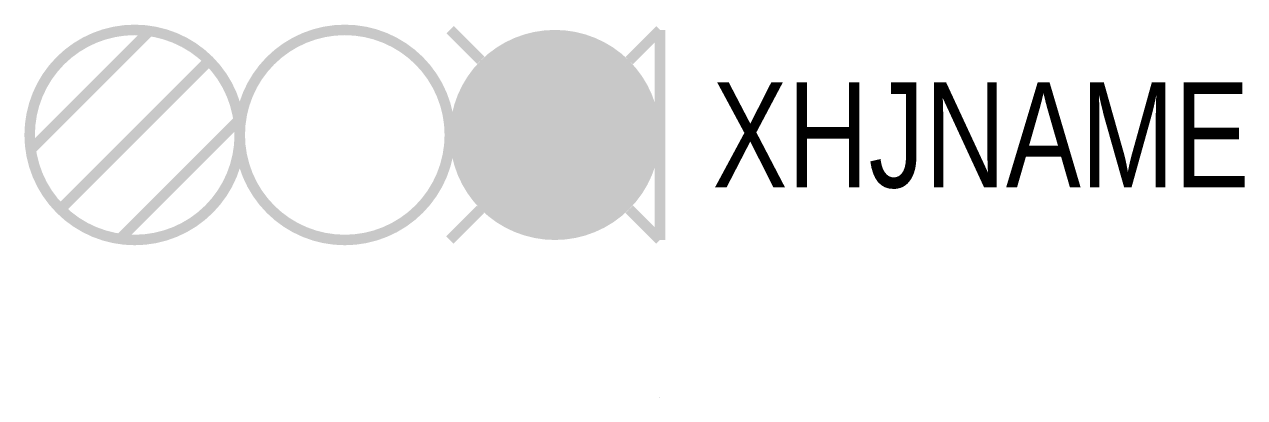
# Model space of a CAD drawing. Header units: millimetres. Extents: x -12.1 to 11.1, y 0 to 7.1.
import ezdxf

# ---------------------------------------------------------------- set-up
doc = ezdxf.new("R2010")
doc.units = ezdxf.units.MM
doc.layers.get('0').update_dxf_attribs({"linetype": 'CONTINUOUS'})

msp = doc.modelspace()

# ---------------------------------------------------------------- linework, layer by layer
msp.add_line((0, 0.001), (0, -0.001))
at = {"color": 2, "const_width": 0.2}
msp.add_lwpolyline([(-8, 5, -1), (-12, 5, -1)], format="xyb", close=True, dxfattribs=at)
for points in [[(-9.717, 6.98), (-11.98, 4.717)], [(-8.586, 6.414), (-11.414, 3.586)], [(-8.02, 5.283), (-10.283, 3.02)]]:
    msp.add_lwpolyline(points, dxfattribs=at)
at = {"color": 3, "const_width": 0.2}
msp.add_lwpolyline([(-4, 5, -1), (-8, 5, -1)], format="xyb", close=True, dxfattribs=at)
at = {"color": 1, "const_width": 0.2}
for points in [[(-3.995, 7.005), (-3.409, 6.419)], [(-0.586, 6.414), (0, 7)], [(-4, 3), (-3.414, 3.586)], [(-0.586, 3.586), (0, 3)]]:
    msp.add_lwpolyline(points, dxfattribs=at)
at = {"color": 1, "const_width": 2}
msp.add_lwpolyline([(-3, 5, 1), (-1, 5, 1)], format="xyb", close=True, dxfattribs=at)
at = {"color": 7, "const_width": 0.2}
msp.add_lwpolyline([(0, 7), (0, 3)], dxfattribs=at)

# ---------------------------------------------------------------- texts
at = {"width": 0.8}
msp.add_attdef('XHJNAME', (1, 4), 'X4', height=2, dxfattribs=at)

doc.saveas('drawing.dxf')
